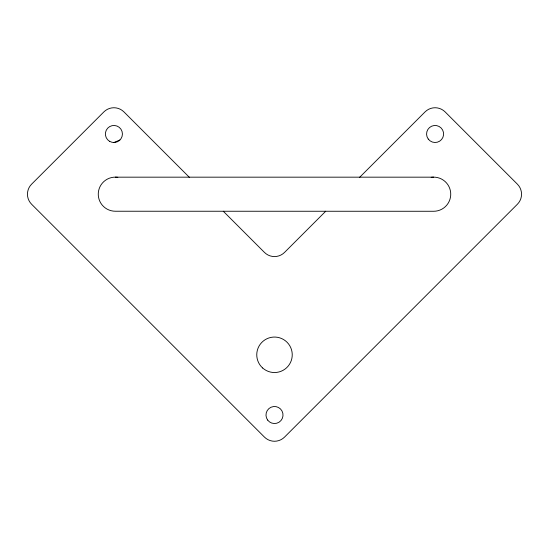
<?xml version="1.0" encoding="UTF-8"?>
<svg xmlns="http://www.w3.org/2000/svg" width="549" height="549" viewBox="0 0 549 549"><rect width="100%" height="100%" fill="white"/><g stroke="black" fill="none" stroke-linecap="round" stroke-linejoin="round"><path stroke-width="0.82" d="M325.722 211.235L284.54 252.416A14.192 14.192 0 0 1 264.46 252.416L223.278 211.235M359.643 177.313L425.056 111.9A14.192 14.192 0 0 1 445.129 111.9L517.391 184.169A14.192 14.192 0 0 1 517.391 204.242L284.54 437.1A14.192 14.192 0 0 1 264.46 437.1L31.609 204.242A14.192 14.192 0 0 1 31.609 184.169L103.871 111.9A14.192 14.192 0 0 1 123.944 111.9L189.357 177.313M113.911 142.5L119.929 140.009M433.676 177.169L115.324 177.169M431.171 177.32A17.067 17.067 0 0 1 450.695 192.946A17.067 17.067 0 0 1 433.676 211.269L115.324 211.235A17.067 17.067 0 0 1 98.305 192.946A17.067 17.067 0 0 1 117.829 177.32M262.669 368.015A17.74 17.74 0 0 0 291.869 358.428A17.74 17.74 0 0 0 268.969 337.937A17.74 17.74 0 0 0 262.669 368.015M109.649 141.361A8.516 8.516 0 0 0 122.427 133.983A8.516 8.516 0 0 0 109.649 126.606A8.516 8.516 0 0 0 109.649 141.361M267.665 420.095A8.516 8.516 0 0 0 282.316 418.4A8.516 8.516 0 0 0 273.519 406.555A8.516 8.516 0 0 0 267.665 420.095M428.254 139.062A8.516 8.516 0 0 0 442.906 137.367A8.516 8.516 0 0 0 434.115 125.522A8.516 8.516 0 0 0 428.254 139.062"/></g></svg>
